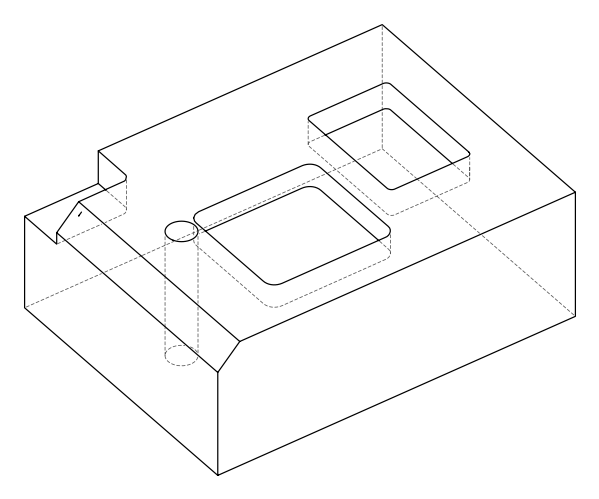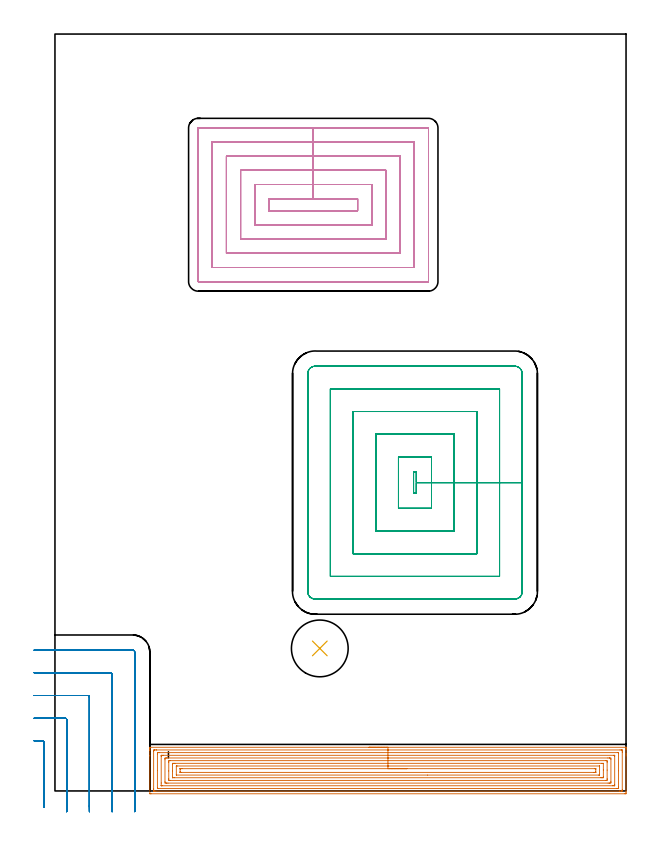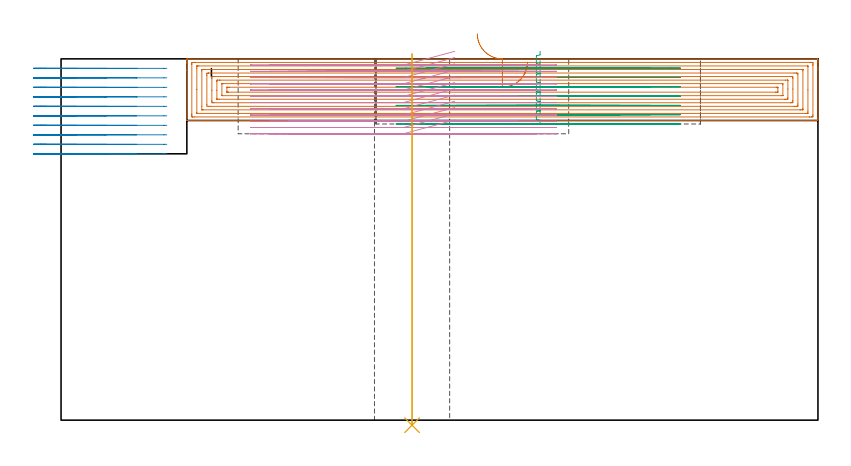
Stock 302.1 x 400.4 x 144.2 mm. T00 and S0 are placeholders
(PLAN: 5 operations, 3 tool changes, 89.8 min)
(1 AREA_MILL | FG_CHAMFER_SURFACE | UGT0205_001 | 18.52 min | 78722 mm3)
(2 MILL_CORNER_NOTCH_RECTANGULAR | CORNER_NOTCH_RECTANGULAR | NXT0201_012 | Follow Part, ap 4, ae 75% | 10.23 min | 153801 mm3)
(3 MILL_RECTANGULAR_POCKET | POCKET_RECTANGULAR_STRAIGHT | NXT0201_012 | Follow Part, ap 4, ae 75% | 21.52 min | 465544 mm3)
(4 MILL_RECTANGULAR_POCKET_1 | POCKET_RECTANGULAR_STRAIGHT_1 | NXT0201_013 | Follow Part, ap 2.5, ae 75% | 38.94 min | 359794 mm3)
(5 INDEXABLE_INSERT_DRILL_THROUGH_HOLE_FROM_SOLID | STEP1HOLE | NXT0302_031 | 0.59 min | 101879 mm3)
(TOOL UGT0205_001 | Chamfer Mill 20 x 3 x 45 deg. | D20 FL50 Z2)
(TOOL NXT0201_012 | ENDMILL 16mm [2P460-1600-NA 1630] | D16 FL38 Z6)
(TOOL NXT0201_013 | ENDMILL 10mm | D10 FL30 Z4)
(TOOL NXT0302_031 | Index. Insert Drill 30mm [880-D3000L32-05] | D30 PA176 FL150 Z2)
(OP 1 AREA_MILL)
G17 G21 G94 G90
T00 M6
G54
G17 G0 G90 X166.15 Y23.1 S1061 M3
G43 Z154.2 H0
G94 G1 X166.188 Z153.328 F250.
X166.302 Z152.463
X166.491 Z151.612
X166.753 Z150.78
X167.087 Z149.974
X167.49 Z149.2
X167.958 Z148.464
X168.49 Z147.772
X169.079 Z147.129
X169.722 Z146.539
X170.414 Z146.008
X171.15 Z145.54
X171.924 Z145.137
X172.73 Z144.803
X173.562 Z144.541
X174.414 Z144.352
X175.278 Z144.238
X176.15 Z144.2
X301.945
X302.09 Y23.094 Z144.193
X302.1 Y22.804 Z143.903
Y22.407 Z143.507
Y21.795 Z142.89
Y19.73 Z140.827
Y19.156 Z140.251
Y18.563 Z139.659
Y-0.482 Z120.615
X302.095 Y-1.075 Z120.023
X302.09 Y-1.492 Z119.606
X301.925 Y-1.495 Z119.603
X301.499 Y-1.5 Z119.6
X50.801
X50.336 Y-1.495 Z119.603
X50.21 Y-1.491 Z119.606
X50.2 Y-1.361 Z119.736
Y18.563 Z139.659
Y21.489 Z142.585
Y21.795 Z142.89
Y22.407 Z143.507
Y22.804 Z143.903
X50.202 Y23.098 Z144.197
X50.355 Y23.1 Z144.2
X176.15
Y21.686 Z142.786
X298.933
X299.714 Y21.685 Z142.785
X299.827 Y21.684 Z142.784
X300.064 Y21.679 Z142.779
X300.09 Y21.602 Z142.702
X300.096 Y21.418 Z142.518
X300.099 Y20.915 Z142.015
X300.1 Y20.535 Z141.635
X300.099 Y0.685 Z121.785
X300.097 Y0.307 Z121.407
X300.09 Y-0.069 Z121.031
X299.714 Y-0.081 Z121.019
X299.601 Y-0.084 Z121.016
X298.822 Y-0.086 Z121.014
X298.711
X53.367
X52.586 Y-0.085 Z121.015
X52.473 Y-0.084 Z121.016
X52.236 Y-0.079 Z121.021
X52.21 Y-0.002 Z121.098
X52.204 Y0.182 Z121.282
X52.201 Y0.685 Z121.785
X52.2 Y1.065 Z122.165
X52.201 Y20.915 Z142.015
X52.203 Y21.293 Z142.393
X52.21 Y21.669 Z142.769
X52.586 Y21.681 Z142.781
X52.699 Y21.684 Z142.784
X53.478 Y21.686 Z142.786
X53.589
X176.15
Y20.272 Z141.372
X297.93 Y20.271 Z141.371
X298.01 Y20.27 Z141.37
X298.072 Y20.267 Z141.367
X298.085 Y20.265 Z141.365
X298.09 Y20.25 Z141.35
X298.094 Y20.203 Z141.303
X298.099 Y20.036 Z141.136
X298.1 Y10.716 Z131.816
Y2.276 Z123.376
X298.098 Y1.564 Z122.664
X298.096 Y1.401 Z122.501
X298.091 Y1.346 Z122.446
X298.048 Y1.335 Z122.435
X297.93 Y1.334 Z122.434
X297.276 Y1.329 Z122.429
X54.37
X54.29 Y1.33 Z122.43
X54.228 Y1.333 Z122.433
X54.215 Y1.335 Z122.435
X54.21 Y1.35 Z122.45
X54.206 Y1.397 Z122.497
X54.201 Y1.564 Z122.664
X54.2 Y10.884 Z131.984
Y19.324 Z140.424
X54.202 Y20.036 Z141.136
X54.204 Y20.199 Z141.299
X54.21 Y20.254 Z141.354
X54.252 Y20.265 Z141.365
X54.37 Y20.266 Z141.366
X55.024 Y20.271 Z141.371
X176.15 Y20.272 Z141.372
Y18.857 Z139.957
X295.557
X295.978 Y18.855 Z139.955
X296.072 Y18.852 Z139.952
X296.086 Y18.851 Z139.951
X296.09 Y18.838 Z139.938
X296.095 Y18.792 Z139.892
X296.098 Y18.698 Z139.798
X296.1 Y18.322 Z139.422
Y3.323 Z124.423
X296.096 Y2.906 Z124.006
X296.093 Y2.802 Z123.902
X296.09 Y2.756 Z123.856
X296.038 Y2.75 Z123.85
X295.839 Y2.746 Z123.846
X295.253 Y2.743 Z123.843
X294.95
X56.743
X56.322 Y2.745 Z123.845
X56.228 Y2.748 Z123.848
X56.214 Y2.749 Z123.849
X56.21 Y2.762 Z123.862
X56.205 Y2.808 Z123.908
X56.202 Y2.902 Z124.002
X56.2 Y4.203 Z125.303
Y18.277 Z139.377
X56.204 Y18.694 Z139.794
X56.207 Y18.798 Z139.898
X56.21 Y18.844 Z139.944
X56.262 Y18.85 Z139.95
X56.461 Y18.854 Z139.954
X57.047 Y18.857 Z139.957
X57.35
X176.15
Y17.443 Z138.543
X292.53
X293.424 Y17.441 Z138.541
X293.469 Y17.44 Z138.54
X294.09 Y17.397 Z138.497
X294.099 Y16.776 Z137.876
Y5.083 Z126.183
X294.097 Y4.464 Z125.564
X294.09 Y4.203 Z125.303
X293.513 Y4.16 Z125.26
X293.469 Y4.159 Z125.259
X292.624 Y4.157 Z125.257
X59.77
X58.876 Y4.159 Z125.259
X58.831 Y4.16 Z125.26
X58.21 Y4.203 Z125.303
X58.201 Y4.824 Z125.924
Y16.517 Z137.617
X58.203 Y17.136 Z138.236
X58.21 Y17.397 Z138.497
X58.787 Y17.44 Z138.54
X58.831 Y17.441 Z138.541
X59.676 Y17.443 Z138.543
X176.15
Y16.029 Z137.129
X291.289 Y16.028 Z137.128
X291.685 Y16.026 Z137.126
X292.072 Y16.022 Z137.122
X292.09 Y15.638 Z136.738
X292.099 Y15.23 Z136.33
X292.1 Y11.035 Z132.135
X292.099 Y6.434 Z127.534
X292.09 Y5.962 Z127.062
X292.074 Y5.578 Z126.678
X291.685 Y5.574 Z126.674
X291.189 Y5.571 Z126.671
X61.011 Y5.572 Z126.672
X60.615 Y5.574 Z126.674
X60.228 Y5.578 Z126.678
X60.21 Y5.962 Z127.062
X60.202 Y6.37 Z127.47
X60.2 Y10.565 Z131.665
X60.201 Y15.166 Z136.266
X60.21 Y15.638 Z136.738
X60.226 Y16.022 Z137.122
X60.615 Y16.026 Z137.126
X61.111 Y16.028 Z137.128
X176.15 Y16.029 Z137.129
Y14.615 Z135.715
X289.154 Y14.614 Z135.714
X289.901 Y14.61 Z135.71
X290.053 Y14.608 Z135.708
X290.092 Y14.599 Z135.699
X290.094 Y14.593 Z135.693
X290.098 Y14.563 Z135.663
X290.1 Y11.043 Z132.143
X290.098 Y7.526 Z128.626
X290.092 Y7.328 Z128.428
X290.077 Y6.992 Z128.092
X289.901 Y6.988 Z128.088
X289.754 Y6.987 Z128.087
X289.008 Y6.985 Z128.085
X288.863
X63.146 Y6.986 Z128.086
X62.399 Y6.99 Z128.09
X62.247 Y6.992 Z128.092
X62.208 Y7.001 Z128.101
X62.206 Y7.007 Z128.107
X62.202 Y7.037 Z128.137
X62.2 Y10.557 Z131.657
X62.202 Y14.074 Z135.174
X62.208 Y14.272 Z135.372
X62.223 Y14.608 Z135.708
X62.399 Y14.611 Z135.711
X62.546 Y14.613 Z135.713
X63.292 Y14.615 Z135.715
X63.437
X176.15
Y13.2 Z134.3
X288.019
X288.037 Y13.199 Z134.299
X288.088 Y13.194 Z134.294
X288.099 Y13.015 Z134.115
X288.1 Y12.999 Z134.099
X288.099 Y8.493 Z129.593
X288.097 Y8.439 Z129.539
X288.093 Y8.414 Z129.514
X288.089 Y8.407 Z129.507
X288.041 Y8.405 Z129.505
X287.633 Y8.4 Z129.5
X197.059
X64.281
X64.263 Y8.401 Z129.501
X64.212 Y8.406 Z129.506
X64.201 Y8.585 Z129.685
X64.2 Y8.601 Z129.701
X64.201 Y13.107 Z134.207
X64.203 Y13.161 Z134.261
X64.207 Y13.186 Z134.286
X64.211 Y13.193 Z134.293
X64.259 Y13.195 Z134.295
X64.667 Y13.2 Z134.3
X176.15
Y11.786 Z132.886
X285.44
X285.78 Y11.784 Z132.884
X286.064 Y11.779 Z132.879
X286.09 Y11.778 Z132.878
X286.093 Y11.739 Z132.839
X286.097 Y11.649 Z132.749
X286.1 Y11.469 Z132.569
X286.099 Y10.035 Z131.135
X286.095 Y9.872 Z130.972
X286.091 Y9.832 Z130.932
X286.088 Y9.82 Z130.92
X286.072 Y9.819 Z130.919
X285.992 Y9.816 Z130.916
X285.44 Y9.814 Z130.914
X285.102
X66.86
X66.52 Y9.816 Z130.916
X66.236 Y9.821 Z130.921
X66.21 Y9.822 Z130.922
X66.207 Y9.861 Z130.961
X66.203 Y9.951 Z131.051
X66.2 Y10.131 Z131.231
X66.201 Y11.565 Z132.665
X66.205 Y11.728 Z132.828
X66.209 Y11.767 Z132.867
X66.212 Y11.78 Z132.88
X66.228 Y11.781 Z132.881
X66.308 Y11.784 Z132.884
X66.86 Y11.786 Z132.886
X67.198
X176.15
X177.022 Z132.924
X177.886 Z133.038
X178.738 Z133.227
X179.57 Z133.489
X180.376 Z133.823
X181.15 Z134.226
X181.886 Z134.695
X182.578 Z135.226
X183.221 Z135.815
X183.81 Z136.458
X184.342 Z137.15
X184.81 Z137.886
X185.213 Z138.66
X185.547 Z139.466
X185.809 Z140.298
X185.998 Z141.15
X186.112 Z142.015
X186.15 Z142.886
G0 Z154.2
M5
M2
(OP 2 MILL_CORNER_NOTCH_RECTANGULAR)
G17 G21 G94 G90
T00 M6
G54
G17 G0 G90 X-5.8 Y-8.51 S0 M3
G43 Z154.2 H1
Z140.41
G94 G1 Y-5.51 F250.
Y25.705 F500.
G3 X-6.595 Y26.5 R0.8
G1 X-8.
X-11. F250.
G0 Z154.2
X6.222 Y-11.
Z140.41
G1 X6.201 Y-8.
X6.2 Y-7.746 F500.
Y37.705
G3 X5.405 Y38.5 R0.8
G1 X-8.
X-11. F250.
G0 Z154.2
X18.233 Y-11.
Z140.41
G1 X18.201 Y-8.
G2 X18.2 Y-7.746 R24. F500.
G1 Y49.704
G3 X17.404 Y50.5 R0.8
G1 X-8.
X-11. F250.
G0 Z154.2
X30.266 Y-10.999
Z140.41
G1 X30.203 Y-8.
G2 X30.2 Y-7.746 R12. F500.
G1 Y61.704
G3 X29.404 Y62.5 R0.8
G1 X-8.
X-11. F250.
G0 Z154.2
X42.2 Y-10.746
Z140.41
G1 Y-7.746
Y73.4 F500.
G3 X41.1 Y74.5 R1.1
G1 X-8.
X-11. F250.
G0 Z154.2
X-5.8 Y-8.51
Z136.62
G1 Y-5.51
Y25.705 F500.
G3 X-6.595 Y26.5 R0.8
G1 X-8.
X-11. F250.
G0 Z154.2
X6.222 Y-11.
Z136.62
G1 X6.201 Y-8.
X6.2 Y-7.746 F500.
Y37.705
G3 X5.405 Y38.5 R0.8
G1 X-8.
X-11. F250.
G0 Z154.2
X18.233 Y-11.
Z136.62
G1 X18.201 Y-8.
G2 X18.2 Y-7.746 R24. F500.
G1 Y49.704
G3 X17.404 Y50.5 R0.8
G1 X-8.
X-11. F250.
G0 Z154.2
X30.266 Y-10.999
Z136.62
G1 X30.203 Y-8.
G2 X30.2 Y-7.746 R12. F500.
G1 Y61.704
G3 X29.404 Y62.5 R0.8
G1 X-8.
X-11. F250.
G0 Z154.2
X42.2 Y-10.746
Z136.62
G1 Y-7.746
Y73.4 F500.
G3 X41.1 Y74.5 R1.1
G1 X-8.
X-11. F250.
G0 Z154.2
X-5.8 Y-8.51
Z132.83
G1 Y-5.51
Y25.705 F500.
G3 X-6.595 Y26.5 R0.8
G1 X-8.
X-11. F250.
G0 Z154.2
X6.222 Y-11.
Z132.83
G1 X6.201 Y-8.
G2 X6.2 Y-7.746 R36. F500.
G1 Y37.705
G3 X5.405 Y38.5 R0.8
G1 X-8.
X-11. F250.
G0 Z154.2
X18.233 Y-11.
Z132.83
G1 X18.201 Y-8.
G2 X18.2 Y-7.746 R24. F500.
G1 Y49.704
G3 X17.404 Y50.5 R0.8
G1 X-8.
X-11. F250.
G0 Z154.2
X30.266 Y-10.999
Z132.83
G1 X30.203 Y-8.
G2 X30.2 Y-7.746 R12. F500.
G1 Y61.704
G3 X29.404 Y62.5 R0.8
G1 X-8.
X-11. F250.
G0 Z154.2
X42.2 Y-10.746
Z132.83
G1 Y-7.746
Y73.4 F500.
G3 X41.1 Y74.5 R1.1
G1 X-8.
X-11. F250.
G0 Z154.2
X-5.8 Y-8.51
Z129.04
G1 Y-5.51
Y25.705 F500.
G3 X-6.595 Y26.5 R0.8
G1 X-8.
X-11. F250.
G0 Z154.2
X6.222 Y-11.
Z129.04
G1 X6.201 Y-8.
X6.2 Y-7.746 F500.
Y37.705
G3 X5.405 Y38.5 R0.8
G1 X-8.
X-11. F250.
G0 Z154.2
X18.233 Y-11.
Z129.04
G1 X18.201 Y-8.
G2 X18.2 Y-7.746 R24. F500.
G1 Y49.704
G3 X17.404 Y50.5 R0.8
G1 X-8.
X-11. F250.
G0 Z154.2
X30.266 Y-10.999
Z129.04
G1 X30.203 Y-8.
G2 X30.2 Y-7.746 R12. F500.
G1 Y61.704
G3 X29.404 Y62.5 R0.8
G1 X-8.
X-11. F250.
G0 Z154.2
X42.2 Y-10.746
Z129.04
G1 Y-7.746
Y73.4 F500.
G3 X41.1 Y74.5 R1.1
G1 X-8.
X-11. F250.
G0 Z154.2
X-5.8 Y-8.51
Z125.25
G1 Y-5.51
Y25.705 F500.
G3 X-6.595 Y26.5 R0.8
G1 X-8.
X-11. F250.
G0 Z154.2
X6.2 Y-11.
Z125.25
G1 Y-8.
Y37.705 F500.
G3 X5.405 Y38.5 R0.8
G1 X-8.
X-11. F250.
G0 Z154.2
X18.2 Y-11.
Z125.25
G1 Y-8.
Y49.704 F500.
G3 X17.404 Y50.5 R0.8
G1 X-8.
X-11. F250.
G0 Z154.2
X30.2 Y-11.
Z125.25
G1 Y-8.
Y61.704 F500.
G3 X29.404 Y62.5 R0.8
G1 X-8.
X-11. F250.
G0 Z154.2
X42.2 Y-11.
Z125.25
G1 Y-8.
Y73.4 F500.
G3 X41.1 Y74.5 R1.1
G1 X-8.
X-11. F250.
G0 Z154.2
X-5.8 Y-8.51
Z121.46
G1 Y-5.51
Y25.705 F500.
G3 X-6.595 Y26.5 R0.8
G1 X-8.
X-11. F250.
G0 Z154.2
X6.2 Y-11.
Z121.46
G1 Y-8.
Y37.705 F500.
G3 X5.405 Y38.5 R0.8
G1 X-8.
X-11. F250.
G0 Z154.2
X18.2 Y-11.
Z121.46
G1 Y-8.
Y49.704 F500.
G3 X17.404 Y50.5 R0.8
G1 X-8.
X-11. F250.
G0 Z154.2
X30.2 Y-11.
Z121.46
G1 Y-8.
Y61.704 F500.
G3 X29.404 Y62.5 R0.8
G1 X-8.
X-11. F250.
G0 Z154.2
X42.2 Y-11.
Z121.46
G1 Y-8.
Y73.4 F500.
G3 X41.1 Y74.5 R1.1
G1 X-8.
X-11. F250.
G0 Z154.2
X-5.8 Y-8.51
Z117.67
G1 Y-5.51
Y25.705 F500.
G3 X-6.595 Y26.5 R0.8
G1 X-8.
X-11. F250.
G0 Z154.2
X6.2 Y-11.
Z117.67
G1 Y-8.
Y37.705 F500.
G3 X5.405 Y38.5 R0.8
G1 X-8.
X-11. F250.
G0 Z154.2
X18.2 Y-11.
Z117.67
G1 Y-8.
Y49.704 F500.
G3 X17.404 Y50.5 R0.8
G1 X-8.
X-11. F250.
G0 Z154.2
X30.2 Y-11.
Z117.67
G1 Y-8.
Y61.704 F500.
G3 X29.404 Y62.5 R0.8
G1 X-8.
X-11. F250.
G0 Z154.2
X42.2 Y-11.
Z117.67
G1 Y-8.
Y73.4 F500.
G3 X41.1 Y74.5 R1.1
G1 X-8.
X-11. F250.
G0 Z154.2
X-5.8 Y-8.51
Z113.88
G1 Y-5.51
Y25.705 F500.
G3 X-6.595 Y26.5 R0.8
G1 X-8.
X-11. F250.
G0 Z154.2
X6.2 Y-11.
Z113.88
G1 Y-8.
Y37.705 F500.
G3 X5.405 Y38.5 R0.8
G1 X-8.
X-11. F250.
G0 Z154.2
X18.2 Y-11.
Z113.88
G1 Y-8.
Y49.704 F500.
G3 X17.404 Y50.5 R0.8
G1 X-8.
X-11. F250.
G0 Z154.2
X30.2 Y-11.
Z113.88
G1 Y-8.
Y61.704 F500.
G3 X29.404 Y62.5 R0.8
G1 X-8.
X-11. F250.
G0 Z154.2
X42.2 Y-11.
Z113.88
G1 Y-8.
Y73.4 F500.
G3 X41.1 Y74.5 R1.1
G1 X-8.
X-11. F250.
G0 Z154.2
X-5.8 Y-8.51
Z110.09
G1 Y-5.51
Y25.705 F500.
G3 X-6.595 Y26.5 R0.8
G1 X-8.
X-11. F250.
G0 Z154.2
X6.2 Y-11.
Z110.09
G1 Y-8.
Y37.705 F500.
G3 X5.405 Y38.5 R0.8
G1 X-8.
X-11. F250.
G0 Z154.2
X18.2 Y-11.
Z110.09
G1 Y-8.
Y49.704 F500.
G3 X17.404 Y50.5 R0.8
G1 X-8.
X-11. F250.
G0 Z154.2
X30.2 Y-11.
Z110.09
G1 Y-8.
Y61.704 F500.
G3 X29.404 Y62.5 R0.8
G1 X-8.
X-11. F250.
G0 Z154.2
X42.2 Y-11.
Z110.09
G1 Y-8.
Y73.4 F500.
G3 X41.1 Y74.5 R1.1
G1 X-8.
X-11. F250.
G0 Z154.2
X-5.8 Y-8.51
Z106.3
G1 Y-5.51
Y25.705 F500.
G3 X-6.595 Y26.5 R0.8
G1 X-8.
X-11. F250.
G0 Z154.2
X6.2 Y-11.
Z106.3
G1 Y-8.
Y37.705 F500.
G3 X5.405 Y38.5 R0.8
G1 X-8.
X-11. F250.
G0 Z154.2
X18.2 Y-11.
Z106.3
G1 Y-8.
Y49.704 F500.
G3 X17.404 Y50.5 R0.8
G1 X-8.
X-11. F250.
G0 Z154.2
X30.2 Y-11.
Z106.3
G1 Y-8.
Y61.704 F500.
G3 X29.404 Y62.5 R0.8
G1 X-8.
X-11. F250.
G0 Z154.2
X42.2 Y-11.
Z106.3
G1 Y-8.
Y73.4 F500.
G3 X41.1 Y74.5 R1.1
G1 X-8.
X-11. F250.
G0 Z154.2
M5
M2
(OP 3 MILL_RECTANGULAR_POCKET)
G17 G21 G94 G90
T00 M6
G54
G17 G0 G90 X191.2 Y163.442 S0 M3
G43 Z154.2 H1
Z147.2
G94 G1 Y168.7 Z145.791 F250.
X189.7 Z145.389
Y157.5 Z142.388
X191.2 Z141.986
Y163.1 Z140.486
Y168.7 F500.
X189.7
Y157.5
X191.2
Y163.1
X199.2
Y176.7
X181.7
Y149.5
X199.2
Y163.1
X211.2
Y188.7
X169.7
Y137.5
X211.2
Y163.1
X223.2
Y200.7
X157.7
Y125.5
X223.2
Y163.1
X235.2
Y212.7
X145.7
Y113.5
X235.2
Y163.1
X247.2
Y220.7
G3 X243.2 Y224.7 R4.
G1 X137.7
G3 X133.7 Y220.7 R4.
G1 Y105.5
G3 X137.7 Y101.5 R4.
G1 X243.2
G3 X247.2 Y105.5 R4.
G1 Y163.1
Y164.1
G0 X191.2 Y163.442 Z143.486
G1 Y168.7 Z142.077 F250.
X189.7 Z141.675
Y157.5 Z138.674
X191.2 Z138.272
Y163.1 Z136.771
Y168.7 F500.
X189.7
Y157.5
X191.2
Y163.1
X199.2
Y176.7
X181.7
Y149.5
X199.2
Y163.1
X211.2
Y188.7
X169.7
Y137.5
X211.2
Y163.1
X223.2
Y200.7
X157.7
Y125.5
X223.2
Y163.1
X235.2
Y212.7
X145.7
Y113.5
X235.2
Y163.1
X247.2
Y220.7
G3 X243.2 Y224.7 R4.
G1 X137.7
G3 X133.7 Y220.7 R4.
G1 Y105.5
G3 X137.7 Y101.5 R4.
G1 X243.2
G3 X247.2 Y105.5 R4.
G1 Y163.1
Y164.1
G0 X191.2 Y163.442 Z139.771
G1 Y168.7 Z138.362 F250.
X189.7 Z137.961
Y157.5 Z134.96
X191.2 Z134.558
Y163.1 Z133.057
Y168.7 F500.
X189.7
Y157.5
X191.2
Y163.1
X199.2
Y176.7
X181.7
Y149.5
X199.2
Y163.1
X211.2
Y188.7
X169.7
Y137.5
X211.2
Y163.1
X223.2
Y200.7
X157.7
Y125.5
X223.2
Y163.1
X235.2
Y212.7
X145.7
Y113.5
X235.2
Y163.1
X247.2
Y220.7
G3 X243.2 Y224.7 R4.
G1 X137.7
G3 X133.7 Y220.7 R4.
G1 Y105.5
G3 X137.7 Y101.5 R4.
G1 X243.2
G3 X247.2 Y105.5 R4.
G1 Y163.1
Y164.1
G0 X191.2 Y163.442 Z136.057
G1 Y168.7 Z134.648 F250.
X189.7 Z134.246
Y157.5 Z131.245
X191.2 Z130.843
Y163.1 Z129.343
Y168.7 F500.
X189.7
Y157.5
X191.2
Y163.1
X199.2
Y176.7
X181.7
Y149.5
X199.2
Y163.1
X211.2
Y188.7
X169.7
Y137.5
X211.2
Y163.1
X223.2
Y200.7
X157.7
Y125.5
X223.2
Y163.1
X235.2
Y212.7
X145.7
Y113.5
X235.2
Y163.1
X247.2
Y220.7
G3 X243.2 Y224.7 R4.
G1 X137.7
G3 X133.7 Y220.7 R4.
G1 Y105.5
G3 X137.7 Y101.5 R4.
G1 X243.2
G3 X247.2 Y105.5 R4.
G1 Y163.1
Y164.1
G0 X191.2 Y163.442 Z132.343
G1 Y168.7 Z130.934 F250.
X189.7 Z130.532
Y157.5 Z127.531
X191.2 Z127.129
Y163.1 Z125.629
Y168.7 F500.
X189.7
Y157.5
X191.2
Y163.1
X199.2
Y176.7
X181.7
Y149.5
X199.2
Y163.1
X211.2
Y188.7
X169.7
Y137.5
X211.2
Y163.1
X223.2
Y200.7
X157.7
Y125.5
X223.2
Y163.1
X235.2
Y212.7
X145.7
Y113.5
X235.2
Y163.1
X247.2
Y220.7
G3 X243.2 Y224.7 R4.
G1 X137.7
G3 X133.7 Y220.7 R4.
G1 Y105.5
G3 X137.7 Y101.5 R4.
G1 X243.2
G3 X247.2 Y105.5 R4.
G1 Y163.1
Y164.1
G0 X191.2 Y163.442 Z128.629
G1 Y168.7 Z127.22 F250.
X189.7 Z126.818
Y157.5 Z123.817
X191.2 Z123.415
Y163.1 Z121.914
Y168.7 F500.
X189.7
Y157.5
X191.2
Y163.1
X199.2
Y176.7
X181.7
Y149.5
X199.2
Y163.1
X211.2
Y188.7
X169.7
Y137.5
X211.2
Y163.1
X223.2
Y200.7
X157.7
Y125.5
X223.2
Y163.1
X235.2
Y212.7
X145.7
Y113.5
X235.2
Y163.1
X247.2
Y220.7
G3 X243.2 Y224.7 R4.
G1 X137.7
G3 X133.7 Y220.7 R4.
G1 Y105.5
G3 X137.7 Y101.5 R4.
G1 X243.2
G3 X247.2 Y105.5 R4.
G1 Y163.1
Y164.1
G0 X191.2 Y163.442 Z124.914
G1 Y168.7 Z123.505 F250.
X189.7 Z123.103
Y157.5 Z120.102
X191.2 Z119.701
Y163.1 Z118.2
Y168.7 F500.
X189.7
Y157.5
X191.2
Y163.1
X199.2
Y176.7
X181.7
Y149.5
X199.2
Y163.1
X211.2
Y188.7
X169.7
Y137.5
X211.2
Y163.1
X223.2
Y200.7
X157.7
Y125.5
X223.2
Y163.1
X235.2
Y212.7
X145.7
Y113.5
X235.2
Y163.1
X247.2
Y220.7
G3 X243.2 Y224.7 R4.
G1 X137.7
G3 X133.7 Y220.7 R4.
G1 Y105.5
G3 X137.7 Y101.5 R4.
G1 X243.2
G3 X247.2 Y105.5 R4.
G1 Y163.1
Y164.1
G0 Z154.2
M5
M2
(OP 4 MILL_RECTANGULAR_POCKET_1)
G17 G21 G94 G90
T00 M6
G54
G17 G0 G90 X157.145 Y313.3 S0 M3
G43 Z154.2 H0
Z147.2
G94 G1 X136.65 Z141.708 F250.
X113.2 F500.
Y306.9
X160.1
Y313.3
X136.65
Y320.8
X105.7
Y299.4
X167.6
Y320.8
X136.65
Y328.3
X98.2
Y291.9
X175.1
Y328.3
X136.65
Y335.8
X90.7
Y284.4
X182.6
Y335.8
X136.65
Y343.3
X83.2
Y276.9
X190.1
Y343.3
X136.65
Y350.8
X75.8
X75.745 Y350.795
X75.705 Y350.755
X75.7 Y350.7
Y269.5
X75.705 Y269.445
X75.745 Y269.405
X75.8 Y269.4
X197.5
X197.555 Y269.405
X197.595 Y269.445
X197.6 Y269.5
Y350.7
X197.595 Y350.755
X197.555 Y350.795
X197.5 Y350.8
X136.65
X135.65
G0 X157.145 Y313.3 Z144.708
G1 X136.65 Z139.217 F250.
X113.2 F500.
Y306.9
X160.1
Y313.3
X136.65
Y320.8
X105.7
Y299.4
X167.6
Y320.8
X136.65
Y328.3
X98.2
Y291.9
X175.1
Y328.3
X136.65
Y335.8
X90.7
Y284.4
X182.6
Y335.8
X136.65
Y343.3
X83.2
Y276.9
X190.1
Y343.3
X136.65
Y350.8
X75.8
X75.745 Y350.795
X75.705 Y350.755
X75.7 Y350.7
Y269.5
X75.705 Y269.445
X75.745 Y269.405
X75.8 Y269.4
X197.5
X197.555 Y269.405
X197.595 Y269.445
X197.6 Y269.5
Y350.7
X197.595 Y350.755
X197.555 Y350.795
X197.5 Y350.8
X136.65
X135.65
G0 X157.145 Y313.3 Z142.217
G1 X136.65 Z136.725 F250.
X113.2 F500.
Y306.9
X160.1
Y313.3
X136.65
Y320.8
X105.7
Y299.4
X167.6
Y320.8
X136.65
Y328.3
X98.2
Y291.9
X175.1
Y328.3
X136.65
Y335.8
X90.7
Y284.4
X182.6
Y335.8
X136.65
Y343.3
X83.2
Y276.9
X190.1
Y343.3
X136.65
Y350.8
X75.8
X75.745 Y350.795
X75.705 Y350.755
X75.7 Y350.7
Y269.5
X75.705 Y269.445
X75.745 Y269.405
X75.8 Y269.4
X197.5
X197.555 Y269.405
X197.595 Y269.445
X197.6 Y269.5
Y350.7
X197.595 Y350.755
X197.555 Y350.795
X197.5 Y350.8
X136.65
X135.65
G0 X157.145 Y313.3 Z139.725
G1 X136.65 Z134.233 F250.
X113.2 F500.
Y306.9
X160.1
Y313.3
X136.65
Y320.8
X105.7
Y299.4
X167.6
Y320.8
X136.65
Y328.3
X98.2
Y291.9
X175.1
Y328.3
X136.65
Y335.8
X90.7
Y284.4
X182.6
Y335.8
X136.65
Y343.3
X83.2
Y276.9
X190.1
Y343.3
X136.65
Y350.8
X75.8
X75.745 Y350.795
X75.705 Y350.755
X75.7 Y350.7
Y269.5
X75.705 Y269.445
X75.745 Y269.405
X75.8 Y269.4
X197.5
X197.555 Y269.405
X197.595 Y269.445
X197.6 Y269.5
Y350.7
X197.595 Y350.755
X197.555 Y350.795
X197.5 Y350.8
X136.65
X135.65
G0 X157.145 Y313.3 Z137.233
G1 X136.65 Z131.742 F250.
X113.2 F500.
Y306.9
X160.1
Y313.3
X136.65
Y320.8
X105.7
Y299.4
X167.6
Y320.8
X136.65
Y328.3
X98.2
Y291.9
X175.1
Y328.3
X136.65
Y335.8
X90.7
Y284.4
X182.6
Y335.8
X136.65
Y343.3
X83.2
Y276.9
X190.1
Y343.3
X136.65
Y350.8
X75.8
X75.745 Y350.795
X75.705 Y350.755
X75.7 Y350.7
Y269.5
X75.705 Y269.445
X75.745 Y269.405
X75.8 Y269.4
X197.5
X197.555 Y269.405
X197.595 Y269.445
X197.6 Y269.5
Y350.7
X197.595 Y350.755
X197.555 Y350.795
X197.5 Y350.8
X136.65
X135.65
G0 X157.145 Y313.3 Z134.742
G1 X136.65 Z129.25 F250.
X113.2 F500.
Y306.9
X160.1
Y313.3
X136.65
Y320.8
X105.7
Y299.4
X167.6
Y320.8
X136.65
Y328.3
X98.2
Y291.9
X175.1
Y328.3
X136.65
Y335.8
X90.7
Y284.4
X182.6
Y335.8
X136.65
Y343.3
X83.2
Y276.9
X190.1
Y343.3
X136.65
Y350.8
X75.8
X75.745 Y350.795
X75.705 Y350.755
X75.7 Y350.7
Y269.5
X75.705 Y269.445
X75.745 Y269.405
X75.8 Y269.4
X197.5
X197.555 Y269.405
X197.595 Y269.445
X197.6 Y269.5
Y350.7
X197.595 Y350.755
X197.555 Y350.795
X197.5 Y350.8
X136.65
X135.65
G0 X157.145 Y313.3 Z132.25
G1 X136.65 Z126.758 F250.
X113.2 F500.
Y306.9
X160.1
Y313.3
X136.65
Y320.8
X105.7
Y299.4
X167.6
Y320.8
X136.65
Y328.3
X98.2
Y291.9
X175.1
Y328.3
X136.65
Y335.8
X90.7
Y284.4
X182.6
Y335.8
X136.65
Y343.3
X83.2
Y276.9
X190.1
Y343.3
X136.65
Y350.8
X75.8
X75.745 Y350.795
X75.705 Y350.755
X75.7 Y350.7
Y269.5
X75.705 Y269.445
X75.745 Y269.405
X75.8 Y269.4
X197.5
X197.555 Y269.405
X197.595 Y269.445
X197.6 Y269.5
Y350.7
X197.595 Y350.755
X197.555 Y350.795
X197.5 Y350.8
X136.65
X135.65
G0 X157.145 Y313.3 Z129.758
G1 X136.65 Z124.267 F250.
X113.2 F500.
Y306.9
X160.1
Y313.3
X136.65
Y320.8
X105.7
Y299.4
X167.6
Y320.8
X136.65
Y328.3
X98.2
Y291.9
X175.1
Y328.3
X136.65
Y335.8
X90.7
Y284.4
X182.6
Y335.8
X136.65
Y343.3
X83.2
Y276.9
X190.1
Y343.3
X136.65
Y350.8
X75.8
X75.745 Y350.795
X75.705 Y350.755
X75.7 Y350.7
Y269.5
X75.705 Y269.445
X75.745 Y269.405
X75.8 Y269.4
X197.5
X197.555 Y269.405
X197.595 Y269.445
X197.6 Y269.5
Y350.7
X197.595 Y350.755
X197.555 Y350.795
X197.5 Y350.8
X136.65
X135.65
G0 X157.145 Y313.3 Z127.267
G1 X136.65 Z121.775 F250.
X113.2 F500.
Y306.9
X160.1
Y313.3
X136.65
Y320.8
X105.7
Y299.4
X167.6
Y320.8
X136.65
Y328.3
X98.2
Y291.9
X175.1
Y328.3
X136.65
Y335.8
X90.7
Y284.4
X182.6
Y335.8
X136.65
Y343.3
X83.2
Y276.9
X190.1
Y343.3
X136.65
Y350.8
X75.8
X75.745 Y350.795
X75.705 Y350.755
X75.7 Y350.7
Y269.5
X75.705 Y269.445
X75.745 Y269.405
X75.8 Y269.4
X197.5
X197.555 Y269.405
X197.595 Y269.445
X197.6 Y269.5
Y350.7
X197.595 Y350.755
X197.555 Y350.795
X197.5 Y350.8
X136.65
X135.65
G0 X157.145 Y313.3 Z124.775
G1 X136.65 Z119.283 F250.
X113.2 F500.
Y306.9
X160.1
Y313.3
X136.65
Y320.8
X105.7
Y299.4
X167.6
Y320.8
X136.65
Y328.3
X98.2
Y291.9
X175.1
Y328.3
X136.65
Y335.8
X90.7
Y284.4
X182.6
Y335.8
X136.65
Y343.3
X83.2
Y276.9
X190.1
Y343.3
X136.65
Y350.8
X75.8
X75.745 Y350.795
X75.705 Y350.755
X75.7 Y350.7
Y269.5
X75.705 Y269.445
X75.745 Y269.405
X75.8 Y269.4
X197.5
X197.555 Y269.405
X197.595 Y269.445
X197.6 Y269.5
Y350.7
X197.595 Y350.755
X197.555 Y350.795
X197.5 Y350.8
X136.65
X135.65
G0 X157.145 Y313.3 Z122.283
G1 X136.65 Z116.792 F250.
X113.2 F500.
Y306.9
X160.1
Y313.3
X136.65
Y320.8
X105.7
Y299.4
X167.6
Y320.8
X136.65
Y328.3
X98.2
Y291.9
X175.1
Y328.3
X136.65
Y335.8
X90.7
Y284.4
X182.6
Y335.8
X136.65
Y343.3
X83.2
Y276.9
X190.1
Y343.3
X136.65
Y350.8
X75.8
X75.745 Y350.795
X75.705 Y350.755
X75.7 Y350.7
Y269.5
X75.705 Y269.445
X75.745 Y269.405
X75.8 Y269.4
X197.5
X197.555 Y269.405
X197.595 Y269.445
X197.6 Y269.5
Y350.7
X197.595 Y350.755
X197.555 Y350.795
X197.5 Y350.8
X136.65
X135.65
G0 X157.145 Y313.3 Z119.792
G1 X136.65 Z114.3 F250.
X113.2 F500.
Y306.9
X160.1
Y313.3
X136.65
Y320.8
X105.7
Y299.4
X167.6
Y320.8
X136.65
Y328.3
X98.2
Y291.9
X175.1
Y328.3
X136.65
Y335.8
X90.7
Y284.4
X182.6
Y335.8
X136.65
Y343.3
X83.2
Y276.9
X190.1
Y343.3
X136.65
Y350.8
X75.8
X75.745 Y350.795
X75.705 Y350.755
X75.7 Y350.7
Y269.5
X75.705 Y269.445
X75.745 Y269.405
X75.8 Y269.4
X197.5
X197.555 Y269.405
X197.595 Y269.445
X197.6 Y269.5
Y350.7
X197.595 Y350.755
X197.555 Y350.795
X197.5 Y350.8
X136.65
X135.65
G0 Z154.2
M5
M2
(OP 5 INDEXABLE_INSERT_DRILL_THROUGH_HOLE_FROM_SOLID)
G17 G21 G94 G90
T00 M6
G54
G17 G0 G90 X140.1 Y75.4 S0 M3
G43 Z154.2 H1
G94 G81 G98 Z-2.024 F250. R146.2
G80
M5
M2
